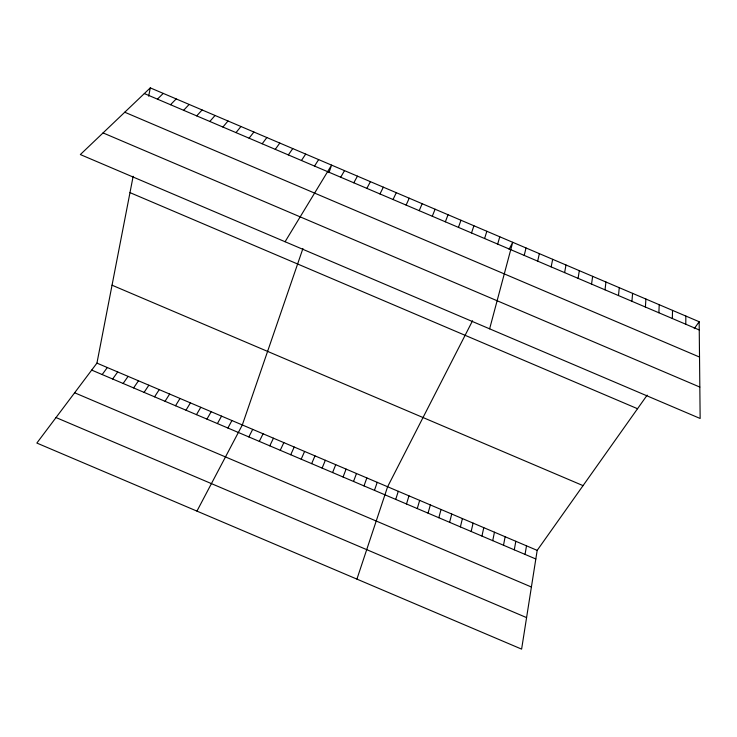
<?xml version="1.0" encoding="UTF-8"?>
<svg xmlns="http://www.w3.org/2000/svg" width="737" height="737" viewBox="0 0 737 737"><rect width="100%" height="100%" fill="white"/><g stroke="black" fill="none" stroke-linecap="round" stroke-linejoin="round"><path stroke-width="1.11" d="M685.788 324.234L685.843 316.053M672.328 318.504L672.531 310.388M658.869 312.764L659.219 304.713M645.4 307.034L645.907 299.038M631.941 301.295L632.586 293.363M618.481 295.565L619.273 287.688M605.013 289.825L605.952 282.013M591.553 284.086L592.64 276.347M647.169 395.124L537.181 550.373L521.612 649.122L36.85 443.057L96.934 363.12L133.157 176.254M578.084 278.356L579.319 270.672M525.048 554.399L526.504 545.831M514.279 549.82L515.826 541.29M564.616 272.616L565.998 264.998M503.5 545.233L505.14 536.748M148.681 96.197L150.293 87.878L699.164 321.728L700.15 418.478L80.342 154.558L150.293 87.878M551.147 266.877L552.676 259.323M492.721 540.654L494.453 532.206M481.943 536.066L483.776 527.655M537.678 261.138L539.355 253.639M471.164 531.488L473.09 523.113M460.395 526.9L462.403 518.572M524.21 255.398L526.034 247.964M449.616 522.321L451.726 514.03M438.828 517.733L441.039 509.479M489.626 328.831L512.712 242.289L509.101 249.336M428.05 513.145L430.353 504.937M497.668 244.094L499.778 236.78M417.271 508.567L419.666 500.395M406.492 503.979L408.98 495.844M484.596 238.521L486.844 231.271M395.714 499.391L398.293 491.303M471.514 232.947L473.909 225.762M356.92 579.116L387.607 486.752L472.546 320.77M302.925 248.544L242.316 424.963L196.945 511.109M329.006 172.615L331.586 165.116L285.081 241.736M374.46 490.354L377.224 482.339M458.442 227.383L460.975 220.252M363.995 485.904L366.851 477.926M353.53 481.454L356.478 473.513M445.36 221.809L448.041 214.734M343.064 477.005L346.104 469.101M332.599 472.546L335.731 464.688M432.278 216.236L435.106 209.225M322.124 468.096L325.349 460.275M419.206 210.662L422.163 203.716M311.659 463.647L314.975 455.862M301.184 459.188L304.593 451.449M406.124 205.089L409.228 198.198M290.719 454.738L294.22 447.037M280.244 450.289L283.837 442.624M393.042 199.515L396.285 192.689M269.779 445.83L273.455 438.202M259.304 441.38L263.081 433.789M379.96 193.942L383.351 187.18M248.839 436.921L252.699 429.376M366.869 188.368L370.407 181.661M227.89 428.013L231.934 420.541M353.788 182.794L357.463 176.152M217.415 423.563L221.551 416.129M206.94 419.104L211.169 411.716M340.706 177.221L344.52 170.634M196.466 414.655L200.786 407.294M185.991 410.196L190.404 402.881M175.517 405.746L180.021 398.459M165.042 401.287L169.639 394.046M314.533 166.074L318.633 159.607M154.567 396.828L159.247 389.633M301.442 160.5L305.689 154.088M144.084 392.379L148.865 385.211M133.609 387.92L138.482 380.799M288.36 154.917L292.746 148.57M123.134 383.461L128.091 376.377M694.263 328.638L699.164 321.728M112.65 379.002L117.708 371.955M275.269 149.344L279.802 143.061M102.176 374.553L107.316 367.542M262.179 143.77L266.858 137.543M249.088 138.188L253.906 132.024M235.997 132.614L240.953 126.506M222.906 127.031L228.009 120.988M209.815 121.458L215.057 115.479M196.715 115.875L202.104 109.96M183.624 110.301L189.151 104.442M170.533 104.718L176.198 98.924M157.432 99.145L163.245 93.406M96.934 363.12L537.181 550.373M91.692 370.094L535.827 558.987M74.64 392.784L531.405 587.011M56.021 417.547L526.577 617.606M144.332 93.562L699.247 329.973M124.756 112.227L699.524 357.058M103.051 132.909L699.828 387.072M129.988 192.624L637.533 408.722M112.042 285.201L583.05 485.628"/></g></svg>
